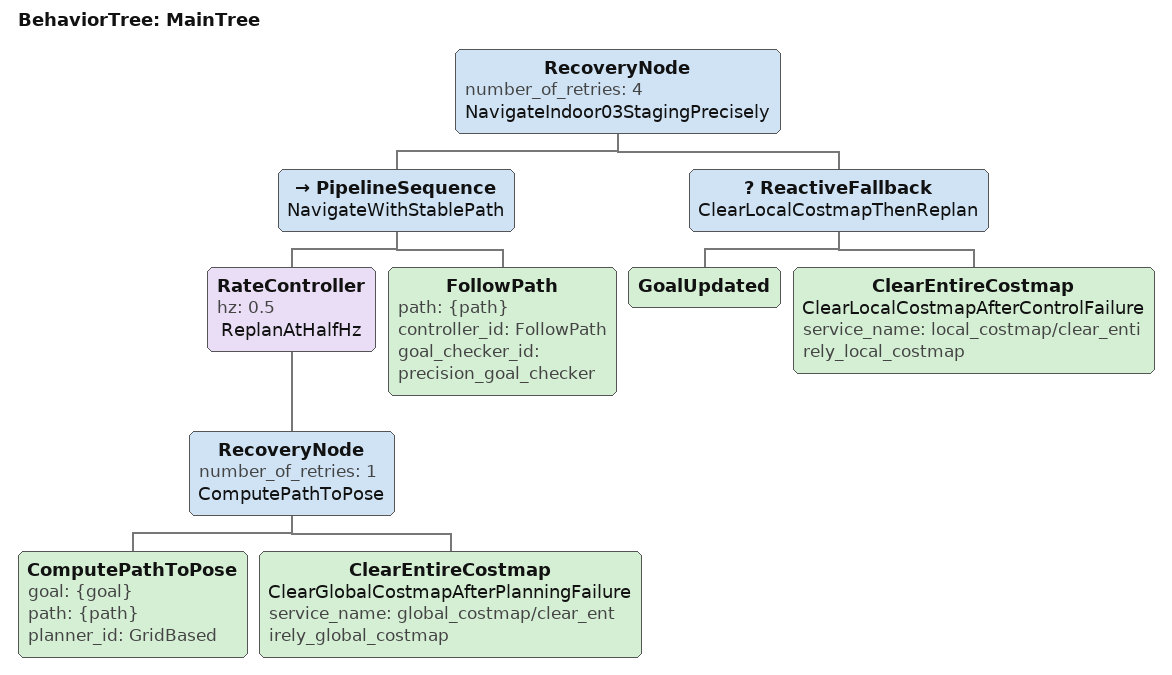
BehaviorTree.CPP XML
<root main_tree_to_execute="MainTree">
  <BehaviorTree ID="MainTree">
    <RecoveryNode number_of_retries="4" name="NavigateIndoor03StagingPrecisely">
      <PipelineSequence name="NavigateWithStablePath">
        <RateController hz="0.5" name="ReplanAtHalfHz">
          <RecoveryNode number_of_retries="1" name="ComputePathToPose">
            <ComputePathToPose
              goal="{goal}"
              path="{path}"
              planner_id="GridBased"/>
            <ClearEntireCostmap
              name="ClearGlobalCostmapAfterPlanningFailure"
              service_name="global_costmap/clear_entirely_global_costmap"/>
          </RecoveryNode>
        </RateController>
        <FollowPath
          path="{path}"
          controller_id="FollowPath"
          goal_checker_id="precision_goal_checker"/>
      </PipelineSequence>
      <ReactiveFallback name="ClearLocalCostmapThenReplan">
        <GoalUpdated/>
        <ClearEntireCostmap
          name="ClearLocalCostmapAfterControlFailure"
          service_name="local_costmap/clear_entirely_local_costmap"/>
      </ReactiveFallback>
    </RecoveryNode>
  </BehaviorTree>
</root>
